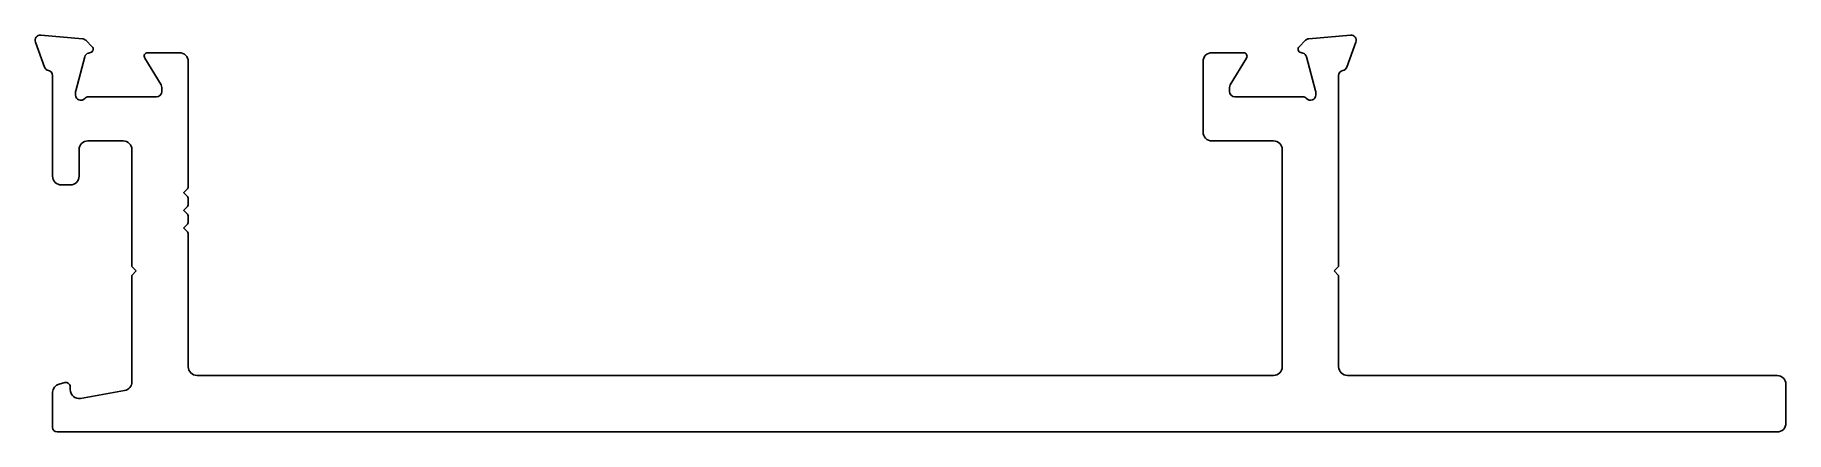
# Model space of a CAD drawing. Extents: x -38 to 61.4, y 3.9 to 26.4.
import ezdxf

# ---------------------------------------------------------------- set-up
doc = ezdxf.new("R2010")
doc.units = 0
doc.layers.get('0').update_dxf_attribs({"linetype": 'CONTINUOUS'})

msp = doc.modelspace()

# ---------------------------------------------------------------- linework, layer by layer
at = {"linetype": 'CONTINUOUS'}
for p, q in [((-37.992, 26.011), (-37.478, 24.6)), ((-35.318, 26.205), (-37.684, 26.412)), ((-34.769, 25.755), (-35.132, 26.118)), ((34.136, 26.118), (33.772, 25.755)), ((36.688, 26.412), (34.322, 26.205)), ((36.482, 24.6), (36.996, 26.011)), ((-35.7, 23.251), (-35.184, 25.177)), ((-34.972, 25.39), (-34.858, 25.42)), ((-31.781, 25.109), (-30.854, 23.591)), ((-29.81, 25.413), (-31.61, 25.413)), ((-29.31, 18.579), (-29.31, 24.913)), ((28.314, 24.913), (28.314, 20.913)), ((30.614, 25.413), (28.814, 25.413)), ((29.858, 23.591), (30.784, 25.109)), ((33.862, 25.42), (33.975, 25.39)), ((34.187, 25.177), (34.703, 23.251)), ((-37.01, 24.113), (-37.01, 18.413)), ((36.014, 13.288), (36.014, 24.113)), ((-35.71, 23.013), (-35.71, 23.174)), ((-31.11, 22.913), (-34.963, 22.913)), ((-30.81, 23.434), (-30.81, 23.213)), ((29.814, 23.213), (29.814, 23.434)), ((33.967, 22.913), (30.114, 22.913)), ((34.714, 23.174), (34.714, 23.013)), ((-35.51, 18.413), (-35.51, 19.913)), ((-35.01, 20.413), (-33.009, 20.413)), ((-32.51, 19.913), (-32.51, 13.288)), ((28.814, 20.413), (32.314, 20.413)), ((32.814, 19.913), (32.814, 7.61)), ((-36.51, 17.913), (-36.01, 17.913)), ((-29.31, 17.827), (-29.31, 18.579)), ((-29.554, 17.479), (-29.383, 17.65)), ((-29.383, 17.296), (-29.554, 17.468)), ((-29.31, 16.827), (-29.31, 17.12)), ((-29.554, 16.479), (-29.383, 16.65)), ((-29.383, 16.297), (-29.554, 16.468)), ((-29.31, 15.827), (-29.31, 16.12)), ((-29.554, 15.479), (-29.383, 15.65)), ((-29.383, 15.297), (-29.554, 15.468)), ((-29.31, 14.368), (-29.31, 15.12)), ((-29.31, 7.61), (-29.31, 14.368)), ((-32.51, 13.288), (-32.26, 13.038)), ((-32.26, 13.038), (-32.51, 12.788)), ((35.764, 13.038), (36.014, 13.288)), ((36.014, 12.788), (35.764, 13.038)), ((-32.51, 12.788), (-32.51, 6.748)), ((36.014, 7.61), (36.014, 12.788)), ((32.314, 7.11), (-28.81, 7.11)), ((60.914, 7.11), (36.514, 7.11)), ((-37.01, 6.172), (-37.01, 4.16)), ((-36.326, 6.705), (-36.641, 6.62)), ((-36.011, 6.307), (-36.011, 6.463)), ((-32.923, 6.256), (-35.424, 5.815)), ((61.414, 4.41), (61.414, 6.61)), ((-36.76, 3.91), (60.914, 3.91))]:
    msp.add_line(p, q, dxfattribs=at)
for centre, radius, start, end in [((-37.71, 26.113), 0.3, 85, 200), ((-35.345, 25.906), 0.3, 45, 85), ((34.348, 25.906), 0.3, 95, 135), ((36.714, 26.113), 0.3, 340, 95), ((-34.894, 25.1), 0.3, 105, 165), ((-34.91, 25.613), 0.2, 285, 45), ((-31.61, 25.213), 0.2, 90, 211.4), ((-29.81, 24.913), 0.5, 0, 90), ((28.814, 24.913), 0.5, 90, 180), ((30.614, 25.213), 0.2, 328.6, 90), ((33.914, 25.613), 0.2, 135, 255), ((33.898, 25.1), 0.3, 15, 75), ((-37.197, 24.702), 0.3, 200, 259.09572), ((-37.31, 24.113), 0.3, 0, 79.09572), ((36.314, 24.113), 0.3, 100.90428, 180), ((36.2, 24.702), 0.3, 280.90428, 340), ((-35.41, 23.174), 0.3, 165, 180), ((-35.41, 23.013), 0.3, 180, 318.18969), ((-34.963, 22.613), 0.3, 90, 138.18969), ((-31.11, 23.213), 0.3, 270, 0), ((-31.11, 23.434), 0.3, 0, 31.4), ((30.114, 23.434), 0.3, 148.6, 180), ((30.114, 23.213), 0.3, 180, 270), ((33.967, 22.613), 0.3, 41.81032, 90), ((34.414, 23.013), 0.3, 221.81032, 0), ((34.414, 23.174), 0.3, 0, 15), ((28.814, 20.913), 0.5, 180, 270), ((-35.01, 19.913), 0.5, 90, 180), ((-33.01, 19.913), 0.5, 0.00873, 89.91219), ((32.314, 19.913), 0.5, 0, 90), ((-36.51, 18.413), 0.5, 180, 270), ((-36.01, 18.413), 0.5, 270, 0), ((-29.549, 17.473), 0.008, 135, 225), ((-29.56, 17.827), 0.25, 315, 360), ((-29.56, 17.12), 0.25, 0, 45), ((-29.549, 16.473), 0.008, 135, 225), ((-29.56, 16.827), 0.25, 315, 360), ((-29.56, 16.12), 0.25, 360, 45), ((-29.549, 15.473), 0.008, 135, 225), ((-29.56, 15.827), 0.25, 315, 360), ((-29.56, 15.12), 0.25, 0, 45), ((-28.81, 7.61), 0.5, 180, 270), ((32.314, 7.61), 0.5, 270, 0), ((36.514, 7.61), 0.5, 180, 270), ((60.914, 6.61), 0.5, 0, 90), ((-36.511, 6.137), 0.5, 105, 175.97797), ((-36.261, 6.463), 0.25, 0, 105), ((-35.511, 6.307), 0.5, 180, 280.00001), ((-33.01, 6.748), 0.5, 280, 360), ((-36.76, 4.16), 0.25, 180, 270), ((60.914, 4.41), 0.5, 270, 0)]:
    msp.add_arc(centre, radius, start, end, dxfattribs=at)

doc.saveas('drawing.dxf')
